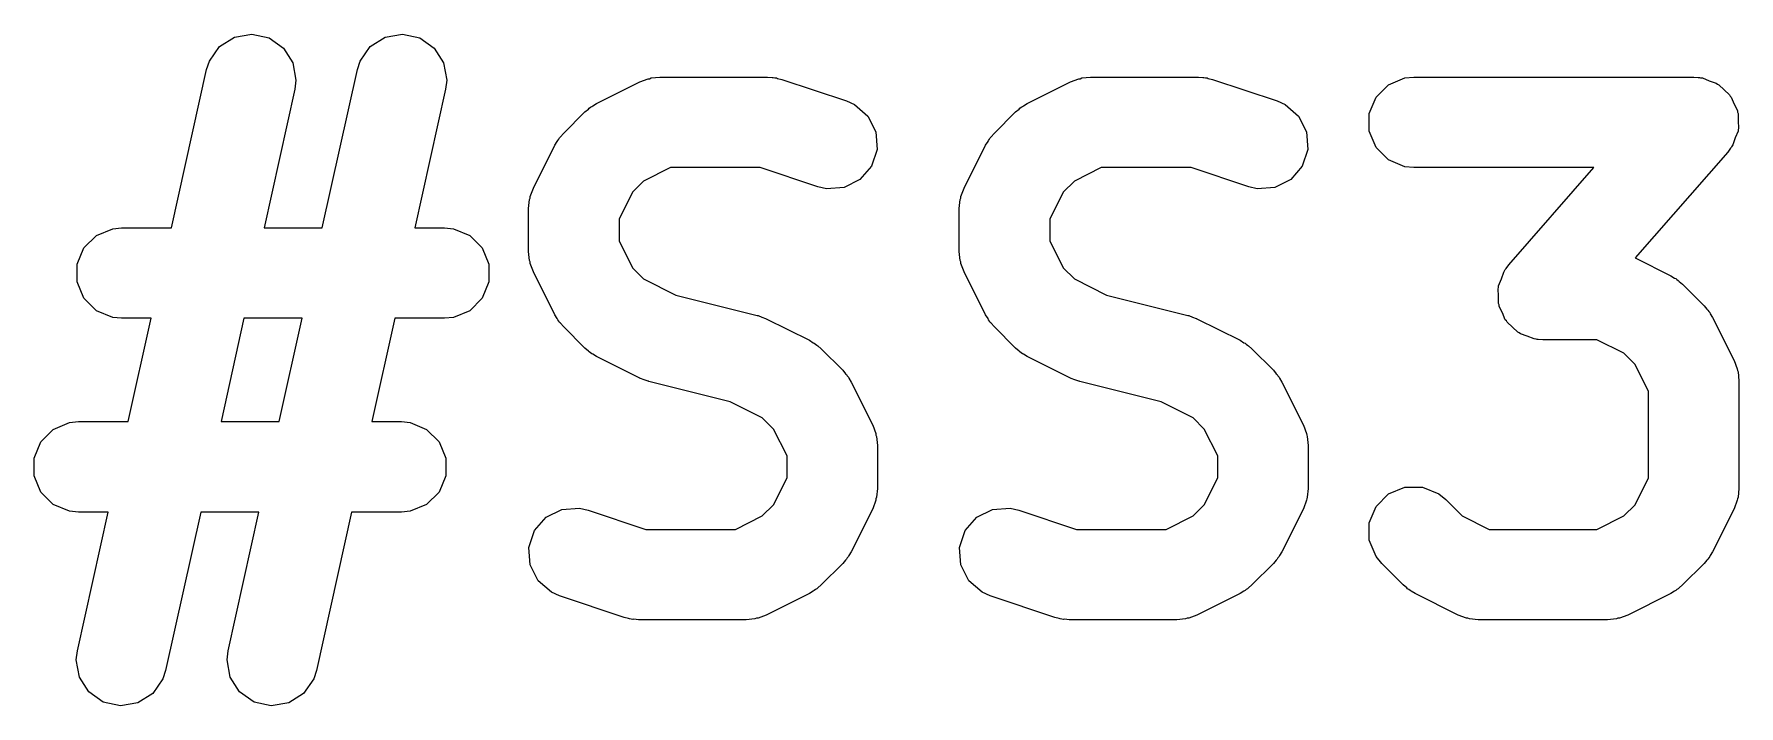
# Model space of a CAD drawing. Extents: x -4.27 to -3.21, y 5.41 to 6.94.
# Drawn here: x -4.0449 to -3.8965, y 5.8558 to 5.9143 of the extents above; entities that cross this region are included whole.
import ezdxf

# ---------------------------------------------------------------- set-up
doc = ezdxf.new("R2010")
doc.units = 0
doc.header["$MEASUREMENT"] = 0
doc.layers.add('BLACK', color=7, linetype='CONTINUOUS')

msp = doc.modelspace()

# ---------------------------------------------------------------- linework, layer by layer
at = {"layer": 'BLACK', "linetype": 'CONTINUOUS'}
for p, q in [((-4.02879, 5.91316), (-4.0275, 5.91399)), ((-4.0275, 5.91399), (-4.02598, 5.91425)), ((-4.02598, 5.91425), (-4.02448, 5.91392)), ((-4.01567, 5.91316), (-4.01437, 5.91399)), ((-4.01437, 5.91399), (-4.01286, 5.91425)), ((-4.01286, 5.91425), (-4.01136, 5.91392)), ((-4.02967, 5.9119), (-4.02879, 5.91316)), ((-4.02448, 5.91392), (-4.02323, 5.91304)), ((-4.02323, 5.91304), (-4.0224, 5.91174)), ((-4.01655, 5.9119), (-4.01567, 5.91316)), ((-4.01136, 5.91392), (-4.0101, 5.91304)), ((-4.0101, 5.91304), (-4.00928, 5.91174)), ((-4.03298, 5.89738), (-4.02992, 5.91117)), ((-4.02992, 5.91117), (-4.02967, 5.9119)), ((-4.0224, 5.91174), (-4.02214, 5.91023)), ((-4.01986, 5.89738), (-4.01679, 5.91117)), ((-4.01679, 5.91117), (-4.01655, 5.9119)), ((-4.00928, 5.91174), (-4.00901, 5.91023)), ((-4.02214, 5.91023), (-4.02223, 5.90946)), ((-4.00901, 5.91023), (-4.00911, 5.90946)), ((-3.99596, 5.90821), (-3.99221, 5.91009)), ((-3.99221, 5.91009), (-3.99149, 5.91036)), ((-3.99149, 5.91036), (-3.99135, 5.91037)), ((-3.99135, 5.91037), (-3.99122, 5.91043)), ((-3.99122, 5.91043), (-3.99045, 5.9105)), ((-3.99045, 5.9105), (-3.98108, 5.9105)), ((-3.98108, 5.9105), (-3.98069, 5.91046)), ((-3.98069, 5.91046), (-3.98059, 5.91047)), ((-3.98059, 5.91047), (-3.98045, 5.91044)), ((-3.98045, 5.91044), (-3.98031, 5.91043)), ((-3.98031, 5.91043), (-3.98021, 5.91039)), ((-3.98021, 5.91039), (-3.97983, 5.9103)), ((-3.97983, 5.9103), (-3.97421, 5.90843)), ((-3.95847, 5.90821), (-3.95472, 5.91009)), ((-3.95472, 5.91009), (-3.954, 5.91036)), ((-3.954, 5.91036), (-3.95386, 5.91037)), ((-3.95386, 5.91037), (-3.95372, 5.91043)), ((-3.95372, 5.91043), (-3.95296, 5.9105)), ((-3.95296, 5.9105), (-3.94358, 5.9105)), ((-3.94358, 5.9105), (-3.94319, 5.91046)), ((-3.94319, 5.91046), (-3.94309, 5.91047)), ((-3.94309, 5.91047), (-3.94295, 5.91044)), ((-3.94295, 5.91044), (-3.94281, 5.91043)), ((-3.94281, 5.91043), (-3.94272, 5.91039)), ((-3.94272, 5.91039), (-3.94234, 5.9103)), ((-3.94234, 5.9103), (-3.93671, 5.90843)), ((-3.92811, 5.90875), (-3.92702, 5.90984)), ((-3.92702, 5.90984), (-3.9256, 5.91043)), ((-3.9256, 5.91043), (-3.92483, 5.9105)), ((-3.92483, 5.9105), (-3.90046, 5.9105)), ((-3.90046, 5.9105), (-3.90006, 5.91046)), ((-3.90006, 5.91046), (-3.89995, 5.91047)), ((-3.89995, 5.91047), (-3.89988, 5.91045)), ((-3.89988, 5.91045), (-3.89969, 5.91043)), ((-3.89969, 5.91043), (-3.8991, 5.91018)), ((-3.8991, 5.91018), (-3.8985, 5.90998)), ((-3.8985, 5.90998), (-3.8984, 5.90989)), ((-3.8984, 5.90989), (-3.89828, 5.90984)), ((-3.89828, 5.90984), (-3.89782, 5.90939)), ((-4.02223, 5.90946), (-4.02491, 5.89738)), ((-4.00911, 5.90946), (-4.01179, 5.89738)), ((-3.99629, 5.908), (-3.99596, 5.90821)), ((-3.97421, 5.90843), (-3.9735, 5.90811)), ((-3.9735, 5.90811), (-3.97234, 5.90711)), ((-3.9588, 5.908), (-3.95847, 5.90821)), ((-3.93671, 5.90843), (-3.93601, 5.90811)), ((-3.93601, 5.90811), (-3.93485, 5.90711)), ((-3.9287, 5.90733), (-3.92811, 5.90875)), ((-3.89782, 5.90939), (-3.89734, 5.90897)), ((-3.89734, 5.90897), (-3.89728, 5.90885)), ((-3.89728, 5.90885), (-3.89719, 5.90875)), ((-3.89719, 5.90875), (-3.89694, 5.90816)), ((-3.89694, 5.90816), (-3.89666, 5.90759)), ((-3.99886, 5.9056), (-3.99699, 5.90748)), ((-3.99699, 5.90748), (-3.99668, 5.90772)), ((-3.99668, 5.90772), (-3.99661, 5.9078)), ((-3.99661, 5.9078), (-3.9965, 5.90788)), ((-3.9965, 5.90788), (-3.99639, 5.90796)), ((-3.99639, 5.90796), (-3.99629, 5.908)), ((-3.97234, 5.90711), (-3.97166, 5.90573)), ((-3.96136, 5.9056), (-3.95949, 5.90748)), ((-3.95949, 5.90748), (-3.95919, 5.90772)), ((-3.95919, 5.90772), (-3.95912, 5.9078)), ((-3.95912, 5.9078), (-3.959, 5.90788)), ((-3.959, 5.90788), (-3.95889, 5.90796)), ((-3.95889, 5.90796), (-3.9588, 5.908)), ((-3.93485, 5.90711), (-3.93416, 5.90573)), ((-3.9287, 5.9058), (-3.9287, 5.90733)), ((-3.89666, 5.90759), (-3.89665, 5.90746)), ((-3.89665, 5.90746), (-3.8966, 5.90733)), ((-3.8966, 5.90733), (-3.8966, 5.90669)), ((-3.8966, 5.90669), (-3.89656, 5.90606)), ((-3.99935, 5.905), (-3.99926, 5.90511)), ((-3.99926, 5.90511), (-3.99919, 5.90523)), ((-3.99919, 5.90523), (-3.99911, 5.9053)), ((-3.99911, 5.9053), (-3.99886, 5.9056)), ((-3.97166, 5.90573), (-3.97155, 5.9042)), ((-3.96185, 5.905), (-3.96177, 5.90511)), ((-3.96177, 5.90511), (-3.96169, 5.90523)), ((-3.96169, 5.90523), (-3.96161, 5.9053)), ((-3.96161, 5.9053), (-3.96136, 5.9056)), ((-3.93416, 5.90573), (-3.93405, 5.9042)), ((-3.92811, 5.90438), (-3.9287, 5.9058)), ((-3.89685, 5.90521), (-3.89705, 5.9046)), ((-3.8966, 5.9058), (-3.89685, 5.90521)), ((-3.89656, 5.90606), (-3.8966, 5.90593)), ((-3.8966, 5.90593), (-3.8966, 5.9058)), ((-4.00147, 5.90083), (-3.9996, 5.90458)), ((-3.9996, 5.90458), (-3.99939, 5.90491)), ((-3.99939, 5.90491), (-3.99935, 5.905)), ((-3.97155, 5.9042), (-3.97203, 5.90274)), ((-3.96398, 5.90083), (-3.9621, 5.90458)), ((-3.9621, 5.90458), (-3.96189, 5.90491)), ((-3.96189, 5.90491), (-3.96185, 5.905)), ((-3.93405, 5.9042), (-3.93454, 5.90274)), ((-3.92702, 5.90329), (-3.92811, 5.90438)), ((-3.8975, 5.90397), (-3.90556, 5.89477)), ((-3.89726, 5.90431), (-3.8975, 5.90397)), ((-3.89719, 5.90438), (-3.89726, 5.90431)), ((-3.89716, 5.90445), (-3.89719, 5.90438)), ((-3.89705, 5.9046), (-3.89716, 5.90445)), ((-3.98952, 5.90263), (-3.99187, 5.90146)), ((-3.98172, 5.90263), (-3.98952, 5.90263)), ((-3.9767, 5.90096), (-3.98172, 5.90263)), ((-3.97203, 5.90274), (-3.97304, 5.90158)), ((-3.95203, 5.90263), (-3.95437, 5.90146)), ((-3.94422, 5.90263), (-3.95203, 5.90263)), ((-3.9392, 5.90096), (-3.94422, 5.90263)), ((-3.93454, 5.90274), (-3.93554, 5.90158)), ((-3.9256, 5.9027), (-3.92702, 5.90329)), ((-3.92483, 5.90263), (-3.9256, 5.9027)), ((-3.90914, 5.90263), (-3.92483, 5.90263)), ((-3.91655, 5.89416), (-3.90914, 5.90263)), ((-4.00175, 5.90011), (-4.00147, 5.90083)), ((-3.99187, 5.90146), (-3.99284, 5.90048)), ((-3.97595, 5.90079), (-3.9767, 5.90096)), ((-3.97441, 5.90089), (-3.97595, 5.90079)), ((-3.97304, 5.90158), (-3.97441, 5.90089)), ((-3.96425, 5.90011), (-3.96398, 5.90083)), ((-3.95437, 5.90146), (-3.95534, 5.90048)), ((-3.93845, 5.90079), (-3.9392, 5.90096)), ((-3.93692, 5.90089), (-3.93845, 5.90079)), ((-3.93554, 5.90158), (-3.93692, 5.90089)), ((-4.00189, 5.89907), (-4.00181, 5.89984)), ((-4.00181, 5.89984), (-4.00176, 5.89997)), ((-4.00176, 5.89997), (-4.00175, 5.90011)), ((-3.99284, 5.90048), (-3.99401, 5.89814)), ((-3.96439, 5.89907), (-3.96432, 5.89984)), ((-3.96432, 5.89984), (-3.96426, 5.89997)), ((-3.96426, 5.89997), (-3.96425, 5.90011)), ((-3.95534, 5.90048), (-3.95652, 5.89814)), ((-4.00189, 5.89532), (-4.00189, 5.89907)), ((-3.99401, 5.89814), (-3.99401, 5.89625)), ((-3.96439, 5.89532), (-3.96439, 5.89907)), ((-3.95652, 5.89814), (-3.95652, 5.89625)), ((-4.04059, 5.89563), (-4.03951, 5.89672)), ((-4.03951, 5.89672), (-4.03809, 5.8973)), ((-4.03809, 5.8973), (-4.03732, 5.89738)), ((-4.03732, 5.89738), (-4.03298, 5.89738)), ((-4.02491, 5.89738), (-4.01986, 5.89738)), ((-4.01179, 5.89738), (-4.0092, 5.89738)), ((-4.0092, 5.89738), (-4.00843, 5.8973)), ((-4.00843, 5.8973), (-4.00701, 5.89672)), ((-4.00701, 5.89672), (-4.00593, 5.89563)), ((-3.99401, 5.89625), (-3.99284, 5.8939)), ((-3.95652, 5.89625), (-3.95534, 5.8939)), ((-4.04118, 5.89421), (-4.04059, 5.89563)), ((-4.00593, 5.89563), (-4.00534, 5.89421)), ((-4.00181, 5.89455), (-4.00189, 5.89532)), ((-3.96432, 5.89455), (-3.96439, 5.89532)), ((-3.90556, 5.89477), (-3.90245, 5.89321)), ((-4.04118, 5.89267), (-4.04118, 5.89421)), ((-4.00534, 5.89421), (-4.00534, 5.89267)), ((-4.00176, 5.89442), (-4.00181, 5.89455)), ((-4.00175, 5.89428), (-4.00176, 5.89442)), ((-4.00147, 5.89356), (-4.00175, 5.89428)), ((-3.9996, 5.88981), (-4.00147, 5.89356)), ((-3.99284, 5.8939), (-3.99187, 5.89293)), ((-3.96426, 5.89442), (-3.96432, 5.89455)), ((-3.96425, 5.89428), (-3.96426, 5.89442)), ((-3.96398, 5.89356), (-3.96425, 5.89428)), ((-3.9621, 5.88981), (-3.96398, 5.89356)), ((-3.95534, 5.8939), (-3.95437, 5.89293)), ((-3.9172, 5.89293), (-3.917, 5.89353)), ((-3.917, 5.89353), (-3.91689, 5.89369)), ((-3.91689, 5.89369), (-3.91686, 5.89376)), ((-3.91686, 5.89376), (-3.91679, 5.89383)), ((-3.91679, 5.89383), (-3.91655, 5.89416)), ((-3.90245, 5.89321), (-3.90212, 5.89301)), ((-4.04059, 5.89126), (-4.04118, 5.89267)), ((-4.00534, 5.89267), (-4.00593, 5.89126)), ((-3.99187, 5.89293), (-3.98908, 5.89153)), ((-3.95437, 5.89293), (-3.95158, 5.89153)), ((-3.91749, 5.89208), (-3.91745, 5.8922)), ((-3.91745, 5.89144), (-3.91749, 5.89208)), ((-3.91745, 5.89234), (-3.9172, 5.89293)), ((-3.91745, 5.8922), (-3.91745, 5.89234)), ((-3.90212, 5.89301), (-3.90203, 5.89297)), ((-3.90203, 5.89297), (-3.90192, 5.89288)), ((-3.90192, 5.89288), (-3.9018, 5.8928)), ((-3.9018, 5.8928), (-3.90173, 5.89272)), ((-3.90173, 5.89272), (-3.90143, 5.89248)), ((-3.90143, 5.89248), (-3.89955, 5.8906)), ((-4.03951, 5.89017), (-4.04059, 5.89126)), ((-4.00593, 5.89126), (-4.00701, 5.89017)), ((-3.98908, 5.89153), (-3.982, 5.88976)), ((-3.95158, 5.89153), (-3.9445, 5.88976)), ((-3.91745, 5.8908), (-3.91745, 5.89144)), ((-3.9174, 5.89068), (-3.91745, 5.8908)), ((-3.91739, 5.89054), (-3.9174, 5.89068)), ((-3.9171, 5.88997), (-3.91739, 5.89054)), ((-3.89955, 5.8906), (-3.89931, 5.8903)), ((-3.89931, 5.8903), (-3.89923, 5.89023)), ((-3.89923, 5.89023), (-3.89915, 5.89011)), ((-4.03809, 5.88958), (-4.03951, 5.89017)), ((-4.03732, 5.88951), (-4.03809, 5.88958)), ((-4.03473, 5.88951), (-4.03732, 5.88951)), ((-4.03673, 5.88051), (-4.03473, 5.88951)), ((-4.02666, 5.88951), (-4.02866, 5.88051)), ((-4.02161, 5.88951), (-4.02666, 5.88951)), ((-4.02361, 5.88051), (-4.02161, 5.88951)), ((-4.01354, 5.88951), (-4.01554, 5.88051)), ((-4.0092, 5.88951), (-4.01354, 5.88951)), ((-4.00843, 5.88958), (-4.0092, 5.88951)), ((-4.00701, 5.89017), (-4.00843, 5.88958)), ((-3.99939, 5.88948), (-3.9996, 5.88981)), ((-3.99935, 5.88938), (-3.99939, 5.88948)), ((-3.99926, 5.88927), (-3.99935, 5.88938)), ((-3.99919, 5.88915), (-3.99926, 5.88927)), ((-3.99911, 5.88909), (-3.99919, 5.88915)), ((-3.99886, 5.88878), (-3.99911, 5.88909)), ((-3.99699, 5.88691), (-3.99886, 5.88878)), ((-3.982, 5.88976), (-3.98194, 5.88974)), ((-3.98194, 5.88974), (-3.98191, 5.88974)), ((-3.98191, 5.88974), (-3.98159, 5.88962)), ((-3.98159, 5.88962), (-3.98127, 5.8895)), ((-3.98127, 5.8895), (-3.98125, 5.88949)), ((-3.98125, 5.88949), (-3.98119, 5.88947)), ((-3.98119, 5.88947), (-3.97744, 5.88759)), ((-3.96189, 5.88948), (-3.9621, 5.88981)), ((-3.96185, 5.88938), (-3.96189, 5.88948)), ((-3.96177, 5.88927), (-3.96185, 5.88938)), ((-3.96169, 5.88915), (-3.96177, 5.88927)), ((-3.96161, 5.88909), (-3.96169, 5.88915)), ((-3.96136, 5.88878), (-3.96161, 5.88909)), ((-3.95949, 5.88691), (-3.96136, 5.88878)), ((-3.9445, 5.88976), (-3.94445, 5.88974)), ((-3.94445, 5.88974), (-3.94442, 5.88974)), ((-3.94442, 5.88974), (-3.9441, 5.88962)), ((-3.9441, 5.88962), (-3.94378, 5.8895)), ((-3.94378, 5.8895), (-3.94375, 5.88949)), ((-3.94375, 5.88949), (-3.9437, 5.88947)), ((-3.9437, 5.88947), (-3.93995, 5.88759)), ((-3.91686, 5.88938), (-3.9171, 5.88997)), ((-3.91677, 5.88929), (-3.91686, 5.88938)), ((-3.91671, 5.88917), (-3.91677, 5.88929)), ((-3.91623, 5.88875), (-3.91671, 5.88917)), ((-3.91577, 5.88829), (-3.91623, 5.88875)), ((-3.89915, 5.89011), (-3.89906, 5.89001)), ((-3.89906, 5.89001), (-3.89902, 5.88991)), ((-3.89902, 5.88991), (-3.89882, 5.88958)), ((-3.89882, 5.88958), (-3.89694, 5.88583)), ((-3.97744, 5.88759), (-3.97711, 5.88738)), ((-3.97711, 5.88738), (-3.97702, 5.88734)), ((-3.97702, 5.88734), (-3.97691, 5.88725)), ((-3.93995, 5.88759), (-3.93962, 5.88738)), ((-3.93962, 5.88738), (-3.93952, 5.88734)), ((-3.93952, 5.88734), (-3.93941, 5.88725)), ((-3.91565, 5.88824), (-3.91577, 5.88829)), ((-3.91555, 5.88816), (-3.91565, 5.88824)), ((-3.91495, 5.88795), (-3.91555, 5.88816)), ((-3.91435, 5.88771), (-3.91495, 5.88795)), ((-3.91417, 5.88769), (-3.91435, 5.88771)), ((-3.9141, 5.88766), (-3.91417, 5.88769)), ((-3.91399, 5.88767), (-3.9141, 5.88766)), ((-3.91359, 5.88763), (-3.91399, 5.88767)), ((-3.90889, 5.88763), (-3.91359, 5.88763)), ((-3.90654, 5.88646), (-3.90889, 5.88763)), ((-3.99668, 5.88666), (-3.99699, 5.88691)), ((-3.99661, 5.88658), (-3.99668, 5.88666)), ((-3.9965, 5.88651), (-3.99661, 5.88658)), ((-3.99639, 5.88642), (-3.9965, 5.88651)), ((-3.99629, 5.88638), (-3.99639, 5.88642)), ((-3.99596, 5.88617), (-3.99629, 5.88638)), ((-3.99221, 5.8843), (-3.99596, 5.88617)), ((-3.97691, 5.88725), (-3.97679, 5.88718)), ((-3.97679, 5.88718), (-3.97672, 5.8871)), ((-3.97672, 5.8871), (-3.97642, 5.88685)), ((-3.97642, 5.88685), (-3.97454, 5.88498)), ((-3.95919, 5.88666), (-3.95949, 5.88691)), ((-3.95912, 5.88658), (-3.95919, 5.88666)), ((-3.959, 5.88651), (-3.95912, 5.88658)), ((-3.95889, 5.88642), (-3.959, 5.88651)), ((-3.9588, 5.88638), (-3.95889, 5.88642)), ((-3.95847, 5.88617), (-3.9588, 5.88638)), ((-3.95472, 5.8843), (-3.95847, 5.88617)), ((-3.93941, 5.88725), (-3.93929, 5.88718)), ((-3.93929, 5.88718), (-3.93923, 5.8871)), ((-3.93923, 5.8871), (-3.93892, 5.88685)), ((-3.93892, 5.88685), (-3.93705, 5.88498)), ((-3.90557, 5.88549), (-3.90654, 5.88646)), ((-3.89694, 5.88583), (-3.89667, 5.88511)), ((-3.99216, 5.88428), (-3.99221, 5.8843)), ((-3.97454, 5.88498), (-3.9743, 5.88468)), ((-3.9743, 5.88468), (-3.97422, 5.88461)), ((-3.97422, 5.88461), (-3.97414, 5.88449)), ((-3.97414, 5.88449), (-3.97405, 5.88438)), ((-3.97405, 5.88438), (-3.97401, 5.88429)), ((-3.95466, 5.88428), (-3.95472, 5.8843)), ((-3.93705, 5.88498), (-3.9368, 5.88468)), ((-3.9368, 5.88468), (-3.93672, 5.88461)), ((-3.93672, 5.88461), (-3.93665, 5.88449)), ((-3.93665, 5.88449), (-3.93656, 5.88438)), ((-3.93656, 5.88438), (-3.93652, 5.88429)), ((-3.9044, 5.88314), (-3.90557, 5.88549)), ((-3.89667, 5.88511), (-3.89666, 5.88497)), ((-3.89666, 5.88497), (-3.8966, 5.88484)), ((-3.8966, 5.88484), (-3.89653, 5.88407)), ((-3.99213, 5.88426), (-3.99216, 5.88428)), ((-3.99181, 5.88414), (-3.99213, 5.88426)), ((-3.99149, 5.88402), (-3.99181, 5.88414)), ((-3.99146, 5.88402), (-3.99149, 5.88402)), ((-3.99141, 5.884), (-3.99146, 5.88402)), ((-3.98433, 5.88223), (-3.99141, 5.884)), ((-3.97401, 5.88429), (-3.97381, 5.88395)), ((-3.97381, 5.88395), (-3.97193, 5.88021)), ((-3.95464, 5.88426), (-3.95466, 5.88428)), ((-3.95432, 5.88414), (-3.95464, 5.88426)), ((-3.954, 5.88402), (-3.95432, 5.88414)), ((-3.95397, 5.88402), (-3.954, 5.88402)), ((-3.95391, 5.884), (-3.95397, 5.88402)), ((-3.94683, 5.88223), (-3.95391, 5.884)), ((-3.93652, 5.88429), (-3.93631, 5.88395)), ((-3.93631, 5.88395), (-3.93444, 5.88021)), ((-3.9044, 5.87562), (-3.9044, 5.88314)), ((-3.89653, 5.88407), (-3.89653, 5.8747)), ((-3.98154, 5.88083), (-3.98433, 5.88223)), ((-3.94404, 5.88083), (-3.94683, 5.88223)), ((-4.04434, 5.87876), (-4.04326, 5.87984)), ((-4.04326, 5.87984), (-4.04184, 5.88043)), ((-4.04184, 5.88043), (-4.04107, 5.88051)), ((-4.04107, 5.88051), (-4.03673, 5.88051)), ((-4.02866, 5.88051), (-4.02361, 5.88051)), ((-4.01554, 5.88051), (-4.01295, 5.88051)), ((-4.01295, 5.88051), (-4.01218, 5.88043)), ((-4.01218, 5.88043), (-4.01076, 5.87984)), ((-4.01076, 5.87984), (-4.00968, 5.87876)), ((-3.98056, 5.87986), (-3.98154, 5.88083)), ((-3.97939, 5.87752), (-3.98056, 5.87986)), ((-3.97193, 5.88021), (-3.97166, 5.87948)), ((-3.94307, 5.87986), (-3.94404, 5.88083)), ((-3.9419, 5.87752), (-3.94307, 5.87986)), ((-3.93444, 5.88021), (-3.93416, 5.87948)), ((-4.04493, 5.87734), (-4.04434, 5.87876)), ((-4.00968, 5.87876), (-4.00909, 5.87734)), ((-3.97166, 5.87948), (-3.97165, 5.87934)), ((-3.97165, 5.87934), (-3.97159, 5.87921)), ((-3.97159, 5.87921), (-3.97152, 5.87844)), ((-3.97152, 5.87844), (-3.97152, 5.8747)), ((-3.93416, 5.87948), (-3.93415, 5.87934)), ((-3.93415, 5.87934), (-3.9341, 5.87921)), ((-3.9341, 5.87921), (-3.93402, 5.87844)), ((-3.93402, 5.87844), (-3.93402, 5.8747)), ((-4.04493, 5.8758), (-4.04493, 5.87734)), ((-4.00909, 5.87734), (-4.00909, 5.8758)), ((-3.97939, 5.87562), (-3.97939, 5.87752)), ((-3.9419, 5.87562), (-3.9419, 5.87752)), ((-4.04434, 5.87438), (-4.04493, 5.8758)), ((-4.00909, 5.8758), (-4.00968, 5.87438)), ((-3.98056, 5.87328), (-3.97939, 5.87562)), ((-3.94307, 5.87328), (-3.9419, 5.87562)), ((-3.90557, 5.87328), (-3.9044, 5.87562)), ((-4.04326, 5.8733), (-4.04434, 5.87438)), ((-4.00968, 5.87438), (-4.01076, 5.8733)), ((-3.97159, 5.87393), (-3.97165, 5.8738)), ((-3.97152, 5.8747), (-3.97159, 5.87393)), ((-3.9341, 5.87393), (-3.93415, 5.8738)), ((-3.93402, 5.8747), (-3.9341, 5.87393)), ((-3.92811, 5.87313), (-3.92702, 5.87422)), ((-3.92702, 5.87422), (-3.9256, 5.87481)), ((-3.9256, 5.87481), (-3.92407, 5.87481)), ((-3.92407, 5.87481), (-3.92265, 5.87422)), ((-3.92265, 5.87422), (-3.92205, 5.87373)), ((-3.8966, 5.87393), (-3.89666, 5.8738)), ((-3.89653, 5.8747), (-3.8966, 5.87393)), ((-4.04184, 5.87271), (-4.04326, 5.8733)), ((-4.04107, 5.87263), (-4.04184, 5.87271)), ((-4.04116, 5.86055), (-4.03848, 5.87263)), ((-4.03848, 5.87263), (-4.04107, 5.87263)), ((-4.03041, 5.87263), (-4.03348, 5.85884)), ((-4.02536, 5.87263), (-4.03041, 5.87263)), ((-4.02804, 5.86055), (-4.02536, 5.87263)), ((-4.01729, 5.87263), (-4.02035, 5.85884)), ((-4.01295, 5.87263), (-4.01729, 5.87263)), ((-4.01218, 5.87271), (-4.01295, 5.87263)), ((-4.01076, 5.8733), (-4.01218, 5.87271)), ((-4.00036, 5.87218), (-3.99899, 5.87287)), ((-3.99899, 5.87287), (-3.99746, 5.87298)), ((-3.99746, 5.87298), (-3.99671, 5.87281)), ((-3.99671, 5.87281), (-3.99169, 5.87113)), ((-3.98154, 5.87231), (-3.98056, 5.87328)), ((-3.97193, 5.87293), (-3.97381, 5.86918)), ((-3.97166, 5.87366), (-3.97193, 5.87293)), ((-3.97165, 5.8738), (-3.97166, 5.87366)), ((-3.96287, 5.87218), (-3.9615, 5.87287)), ((-3.9615, 5.87287), (-3.95996, 5.87298)), ((-3.95996, 5.87298), (-3.95921, 5.87281)), ((-3.95921, 5.87281), (-3.95419, 5.87113)), ((-3.94404, 5.87231), (-3.94307, 5.87328)), ((-3.93444, 5.87293), (-3.93631, 5.86918)), ((-3.93416, 5.87366), (-3.93444, 5.87293)), ((-3.93415, 5.8738), (-3.93416, 5.87366)), ((-3.9287, 5.87171), (-3.92811, 5.87313)), ((-3.92205, 5.87373), (-3.92063, 5.87231)), ((-3.90654, 5.87231), (-3.90557, 5.87328)), ((-3.89694, 5.87293), (-3.89882, 5.86918)), ((-3.89667, 5.87366), (-3.89694, 5.87293)), ((-3.89666, 5.8738), (-3.89667, 5.87366)), ((-4.00186, 5.86956), (-4.00137, 5.87102)), ((-4.00137, 5.87102), (-4.00036, 5.87218)), ((-3.99169, 5.87113), (-3.98388, 5.87113)), ((-3.98388, 5.87113), (-3.98154, 5.87231)), ((-3.96436, 5.86956), (-3.96388, 5.87102)), ((-3.96388, 5.87102), (-3.96287, 5.87218)), ((-3.95419, 5.87113), (-3.94639, 5.87113)), ((-3.94639, 5.87113), (-3.94404, 5.87231)), ((-3.9287, 5.87018), (-3.9287, 5.87171)), ((-3.92063, 5.87231), (-3.91828, 5.87113)), ((-3.91828, 5.87113), (-3.90889, 5.87113)), ((-3.90889, 5.87113), (-3.90654, 5.87231)), ((-4.00175, 5.86803), (-4.00186, 5.86956)), ((-3.96425, 5.86803), (-3.96436, 5.86956)), ((-3.92811, 5.86876), (-3.9287, 5.87018)), ((-4.00106, 5.86666), (-4.00175, 5.86803)), ((-3.97454, 5.86816), (-3.97642, 5.86629)), ((-3.9743, 5.86846), (-3.97454, 5.86816)), ((-3.97422, 5.86853), (-3.9743, 5.86846)), ((-3.97414, 5.86865), (-3.97422, 5.86853)), ((-3.97405, 5.86876), (-3.97414, 5.86865)), ((-3.97401, 5.86885), (-3.97405, 5.86876)), ((-3.97381, 5.86918), (-3.97401, 5.86885)), ((-3.96357, 5.86666), (-3.96425, 5.86803)), ((-3.93705, 5.86816), (-3.93892, 5.86629)), ((-3.9368, 5.86846), (-3.93705, 5.86816)), ((-3.93672, 5.86853), (-3.9368, 5.86846)), ((-3.93665, 5.86865), (-3.93672, 5.86853)), ((-3.93656, 5.86876), (-3.93665, 5.86865)), ((-3.93652, 5.86885), (-3.93656, 5.86876)), ((-3.93631, 5.86918), (-3.93652, 5.86885)), ((-3.92762, 5.86816), (-3.92811, 5.86876)), ((-3.92574, 5.86629), (-3.92762, 5.86816)), ((-3.89955, 5.86816), (-3.90143, 5.86629)), ((-3.89931, 5.86846), (-3.89955, 5.86816)), ((-3.89923, 5.86853), (-3.89931, 5.86846)), ((-3.89915, 5.86865), (-3.89923, 5.86853)), ((-3.89906, 5.86876), (-3.89915, 5.86865)), ((-3.89902, 5.86885), (-3.89906, 5.86876)), ((-3.89882, 5.86918), (-3.89902, 5.86885)), ((-3.9999, 5.86565), (-4.00106, 5.86666)), ((-3.96241, 5.86565), (-3.96357, 5.86666)), ((-3.9992, 5.86534), (-3.9999, 5.86565)), ((-3.99357, 5.86346), (-3.9992, 5.86534)), ((-3.97744, 5.86555), (-3.98119, 5.86367)), ((-3.97711, 5.86576), (-3.97744, 5.86555)), ((-3.97702, 5.8658), (-3.97711, 5.86576)), ((-3.97691, 5.86589), (-3.97702, 5.8658)), ((-3.97679, 5.86596), (-3.97691, 5.86589)), ((-3.97672, 5.86604), (-3.97679, 5.86596)), ((-3.97642, 5.86629), (-3.97672, 5.86604)), ((-3.9617, 5.86534), (-3.96241, 5.86565)), ((-3.95608, 5.86346), (-3.9617, 5.86534)), ((-3.93995, 5.86555), (-3.9437, 5.86367)), ((-3.93962, 5.86576), (-3.93995, 5.86555)), ((-3.93952, 5.8658), (-3.93962, 5.86576)), ((-3.93941, 5.86589), (-3.93952, 5.8658)), ((-3.93929, 5.86596), (-3.93941, 5.86589)), ((-3.93923, 5.86604), (-3.93929, 5.86596)), ((-3.93892, 5.86629), (-3.93923, 5.86604)), ((-3.92544, 5.86604), (-3.92574, 5.86629)), ((-3.92537, 5.86596), (-3.92544, 5.86604)), ((-3.92526, 5.86589), (-3.92537, 5.86596)), ((-3.92515, 5.8658), (-3.92526, 5.86589)), ((-3.92505, 5.86576), (-3.92515, 5.8658)), ((-3.92472, 5.86555), (-3.92505, 5.86576)), ((-3.92097, 5.86367), (-3.92472, 5.86555)), ((-3.90245, 5.86555), (-3.9062, 5.86367)), ((-3.90212, 5.86576), (-3.90245, 5.86555)), ((-3.90203, 5.8658), (-3.90212, 5.86576)), ((-3.90192, 5.86589), (-3.90203, 5.8658)), ((-3.9018, 5.86596), (-3.90192, 5.86589)), ((-3.90173, 5.86604), (-3.9018, 5.86596)), ((-3.90143, 5.86629), (-3.90173, 5.86604)), ((-3.98119, 5.86367), (-3.98191, 5.8634)), ((-3.9437, 5.86367), (-3.94442, 5.8634)), ((-3.92025, 5.8634), (-3.92097, 5.86367)), ((-3.9062, 5.86367), (-3.90692, 5.8634)), ((-3.99319, 5.86337), (-3.99357, 5.86346)), ((-3.99309, 5.86333), (-3.99319, 5.86337)), ((-3.99296, 5.86332), (-3.99309, 5.86333)), ((-3.99282, 5.86329), (-3.99296, 5.86332)), ((-3.99272, 5.8633), (-3.99282, 5.86329)), ((-3.99233, 5.86326), (-3.99272, 5.8633)), ((-3.98295, 5.86326), (-3.99233, 5.86326)), ((-3.98218, 5.86333), (-3.98295, 5.86326)), ((-3.98205, 5.86339), (-3.98218, 5.86333)), ((-3.98191, 5.8634), (-3.98205, 5.86339)), ((-3.9557, 5.86337), (-3.95608, 5.86346)), ((-3.9556, 5.86333), (-3.9557, 5.86337)), ((-3.95546, 5.86332), (-3.9556, 5.86333)), ((-3.95532, 5.86329), (-3.95546, 5.86332)), ((-3.95522, 5.8633), (-3.95532, 5.86329)), ((-3.95483, 5.86326), (-3.95522, 5.8633)), ((-3.94546, 5.86326), (-3.95483, 5.86326)), ((-3.94469, 5.86333), (-3.94546, 5.86326)), ((-3.94456, 5.86339), (-3.94469, 5.86333)), ((-3.94442, 5.8634), (-3.94456, 5.86339)), ((-3.92011, 5.86339), (-3.92025, 5.8634)), ((-3.91998, 5.86333), (-3.92011, 5.86339)), ((-3.91921, 5.86326), (-3.91998, 5.86333)), ((-3.90796, 5.86326), (-3.91921, 5.86326)), ((-3.90719, 5.86333), (-3.90796, 5.86326)), ((-3.90706, 5.86339), (-3.90719, 5.86333)), ((-3.90692, 5.8634), (-3.90706, 5.86339)), ((-4.04126, 5.85978), (-4.04116, 5.86055)), ((-4.02813, 5.85978), (-4.02804, 5.86055)), ((-4.04099, 5.85827), (-4.04126, 5.85978)), ((-4.02787, 5.85827), (-4.02813, 5.85978)), ((-4.04017, 5.85698), (-4.04099, 5.85827)), ((-4.03372, 5.85811), (-4.0346, 5.85685)), ((-4.03348, 5.85884), (-4.03372, 5.85811)), ((-4.02704, 5.85698), (-4.02787, 5.85827)), ((-4.02059, 5.85811), (-4.02148, 5.85685)), ((-4.02035, 5.85884), (-4.02059, 5.85811)), ((-4.03891, 5.85609), (-4.04017, 5.85698)), ((-4.03741, 5.85576), (-4.03891, 5.85609)), ((-4.0346, 5.85685), (-4.0359, 5.85603)), ((-4.02578, 5.85609), (-4.02704, 5.85698)), ((-4.02429, 5.85576), (-4.02578, 5.85609)), ((-4.02148, 5.85685), (-4.02277, 5.85603)), ((-4.0359, 5.85603), (-4.03741, 5.85576)), ((-4.02277, 5.85603), (-4.02429, 5.85576))]:
    msp.add_line(p, q, dxfattribs=at)

doc.saveas('drawing.dxf')
